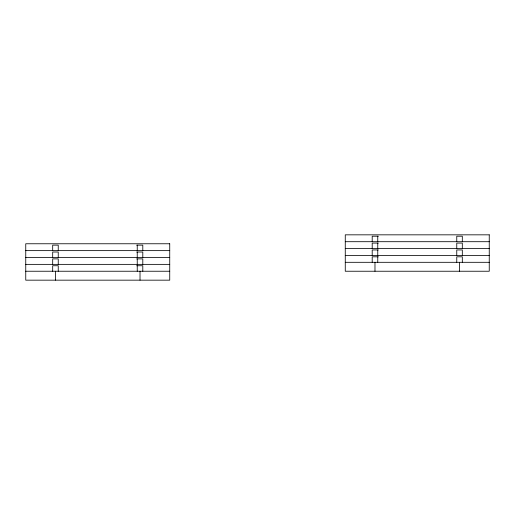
<?xml version="1.0" encoding="UTF-8"?>
<svg xmlns="http://www.w3.org/2000/svg" width="515" height="515" viewBox="0 0 515 515"><rect width="100%" height="100%" fill="white"/><g stroke="black" fill="none" stroke-linecap="round" stroke-linejoin="round"><path stroke-width="0.77" d="M378.364 236.211L372.203 236.211L372.203 241.702M345.269 241.702L489.25 241.702M378.364 243.08L372.203 243.08L372.203 248.571M136.636 245.14L142.797 245.14L142.797 250.631M345.269 248.571L489.25 248.571M378.364 249.942L372.203 249.942L372.203 255.44M25.75 250.631L169.731 250.631M136.636 252.009L142.797 252.009L142.797 257.5M345.269 255.44L489.25 255.44M378.364 256.811L372.203 256.811L372.203 262.309M25.75 257.5L169.731 257.5M136.636 258.871L142.797 258.871L142.797 264.369M345.269 262.309L489.25 262.309M25.75 264.369L169.731 264.369M136.636 265.74L142.797 265.74L142.797 271.238M25.75 271.238L169.731 271.238M462.315 241.702L462.315 236.211L456.76 236.211L456.76 241.702M462.315 248.571L462.315 243.08L456.76 243.08L456.76 248.571M462.315 255.44L462.315 249.942L456.76 249.942L456.76 255.44M462.315 262.309L462.315 256.811L456.76 256.811L456.76 262.309M459.541 262.309L459.541 271.238M377.759 236.211L377.759 241.702M377.759 243.08L377.759 248.571M377.759 249.942L377.759 255.44M377.759 256.811L377.759 262.309M374.978 262.309L374.978 271.238M140.022 271.238L140.022 280.166M137.241 245.14L137.241 250.631M137.241 252.009L137.241 257.5M137.241 258.871L137.241 264.369M137.241 265.74L137.241 271.238M58.24 250.631L58.24 245.14L52.685 245.14L52.685 250.631M58.24 257.5L58.24 252.009L52.685 252.009L52.685 257.5M58.24 264.369L58.24 258.871L52.685 258.871L52.685 264.369M58.24 271.238L58.24 265.74L52.685 265.74L52.685 271.238M55.459 271.238L55.459 280.166M489.25 234.834L345.269 234.834L345.269 271.238L489.25 271.238L489.25 234.834M169.731 243.762L25.75 243.762L25.75 280.166L169.731 280.166L169.731 243.762"/></g></svg>
